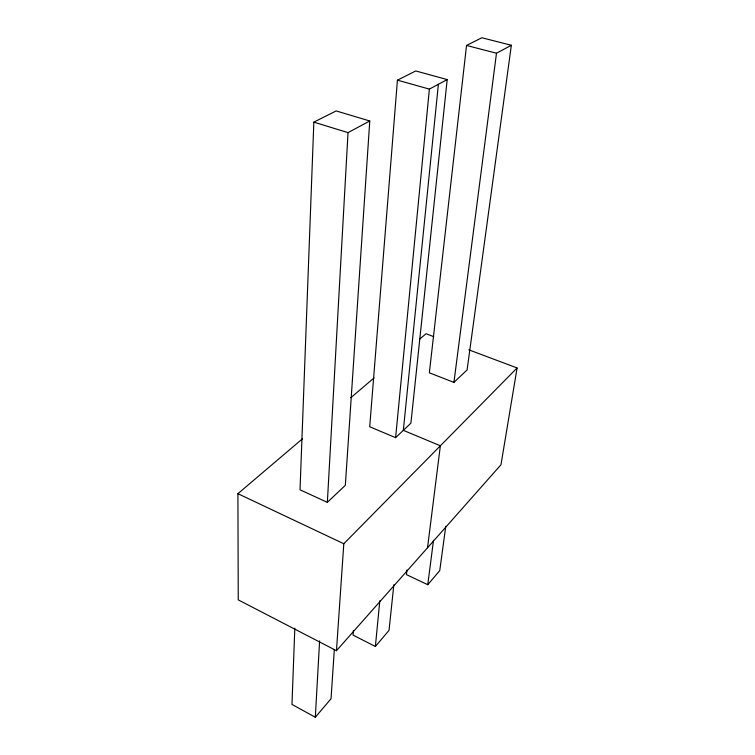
<?xml version="1.0" encoding="UTF-8"?>
<svg xmlns="http://www.w3.org/2000/svg" width="755" height="755" viewBox="0 0 755 755"><rect width="100%" height="100%" fill="white"/><g stroke="black" fill="none" stroke-linecap="round" stroke-linejoin="round"><path stroke-width="1.13" d="M294.827 628.198L291.968 704.424L315.326 717.25L331.03 698.743L334.333 649.489M313.844 122.14L300.028 489.806L327.349 502.349L345.337 485.295L369.771 120.989L336.164 110.928L313.844 122.14L348.027 132.625L369.771 120.989M315.326 717.25L319.601 640.919M327.349 502.349L348.027 132.625M302.415 438.844L237.91 493.685L238.25 599.876L336.466 650.697L343.808 543.751L517.09 367.959L468.827 349.82M353.434 630.453L353.066 635.134L375.377 646.469L389.023 630.378L393.846 584.719M397.423 80.162L369.714 426.754L395.611 437.664L410.909 423.159L447.196 79.586L415.75 70.951L397.423 80.162L429.378 89.109L447.196 79.586M375.377 646.469L379.812 600.716M395.611 437.664L429.378 89.109M438.391 84.296L403.33 430.341L440.363 445.79L427.528 547.762M406.954 569.949L406.426 574.621L427.764 584.719L439.74 570.601L445.78 526.263M466.533 45.451L429.35 372.8L453.925 382.398L467.1 369.912L511.352 45.272L481.86 37.75L466.533 45.451L496.488 53.218L511.352 45.272M427.764 584.719L433.512 540.278M453.925 382.398L496.488 53.218M517.09 367.959L500.971 464.759L336.466 650.697M350.792 397.715L374.084 377.915M419.771 339.07L426.046 333.738L433.719 336.626M237.91 493.685L343.808 543.751"/></g></svg>
